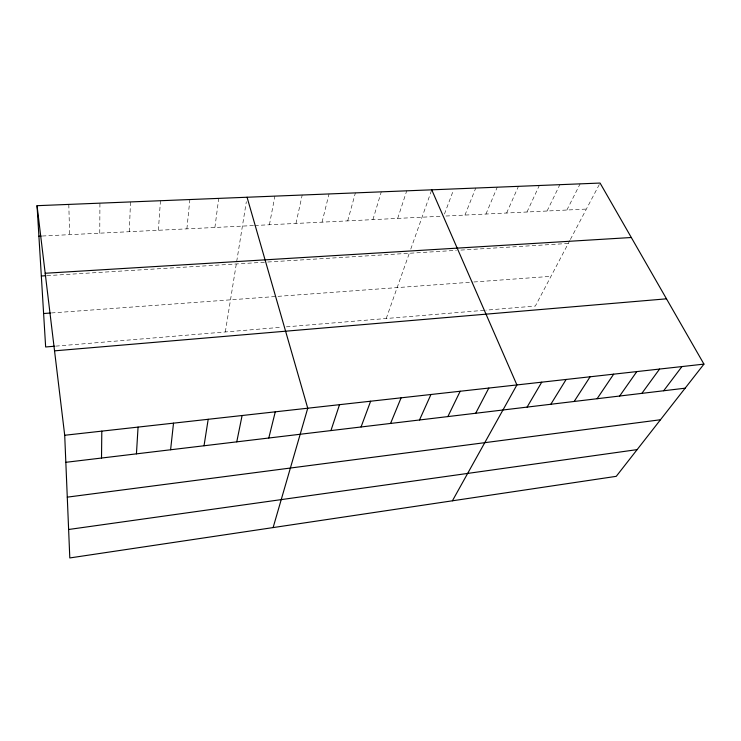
<?xml version="1.0" encoding="UTF-8"?>
<svg xmlns="http://www.w3.org/2000/svg" width="741" height="741" viewBox="0 0 741 741"><rect width="100%" height="100%" fill="white"/><g stroke="black" fill="none" stroke-linecap="round" stroke-linejoin="round"><path stroke-width="0.56" stroke-dasharray="3.71 2.78" d="M99.757 233.174L99.933 203.154M129.332 231.701L130.481 201.923M158.379 230.266L160.454 200.718M186.889 228.858L189.863 199.542M214.899 227.468L218.725 198.375M225.32 331.959L246.345 201.682M269.418 224.764L274.883 196.124M295.974 223.449L302.198 195.022M322.057 222.161L329.032 193.947M347.705 220.892L355.393 192.882M372.908 219.642L381.282 191.845M397.685 218.41L406.726 190.826M386.228 318.5L409.301 253.274M410.764 249.115L431.364 190.872M444.461 214.038L453.122 191.021M464.968 215.075L475.75 188.047M485.948 214.038L497.257 187.186M506.622 213.019L518.441 186.334M526.999 212.009L539.309 185.5M547.08 211.009L559.863 184.666M566.874 210.027L580.11 183.861M569.848 240.473L535.354 306.042L485.818 310.183M570.375 239.482L600.071 183.055M55.751 346.13L281.96 327.216M286.406 326.846L484.67 310.275M51.472 312.952L472.739 282.071M473.879 281.988L550.98 276.337M46.979 275.652L266.704 262.082M267.807 262.008L456.382 250.365M460.893 250.088L568.282 243.456M42.32 236.018L253.663 225.551M254.784 225.486L441.395 216.242M445.915 216.02L586.381 209.064M68.802 204.405L69.617 234.665"/><path stroke-width="1.11" d="M101.517 458.04L101.804 431.132M136.437 453.863L138.067 427.094M170.597 449.768L173.524 423.148M204.025 445.767L208.193 419.295M236.759 441.858L242.103 415.516M268.798 438.014L275.281 411.82M273.114 527.583L307.747 408.208L247.059 197.236M330.931 430.586L339.517 404.679M361.052 426.983L370.63 401.214M390.563 423.444L401.103 397.824M419.499 419.98L430.947 394.499M447.86 416.59L460.18 391.248M475.676 413.265L488.828 388.062M452.408 500.805L516.903 384.931L431.734 189.816M527.092 407.105L541.736 382.171M550.832 404.271L566.143 379.457M574.155 401.474L590.114 376.789M597.098 398.732L613.668 374.159M619.652 396.027L636.815 371.584M641.845 393.378L659.573 369.055M663.667 390.766L681.952 366.563M703.95 364.118L616.253 476.333L69.802 557.945L64.708 435.263L37.05 205.683L600.071 183.055L703.95 364.118L64.708 435.263M68.626 529.491L637.14 449.611M67.283 497.146L660.481 419.749M65.829 462.31L685.129 388.191M54.538 350.845L666.492 298.827M54.63 346.223L45.646 346.973L37.05 205.683M43.617 313.526L50.351 313.035M41.329 276.004L45.849 275.717M45.192 273.262L631.313 237.509M38.903 236.184L41.181 236.073"/></g></svg>
